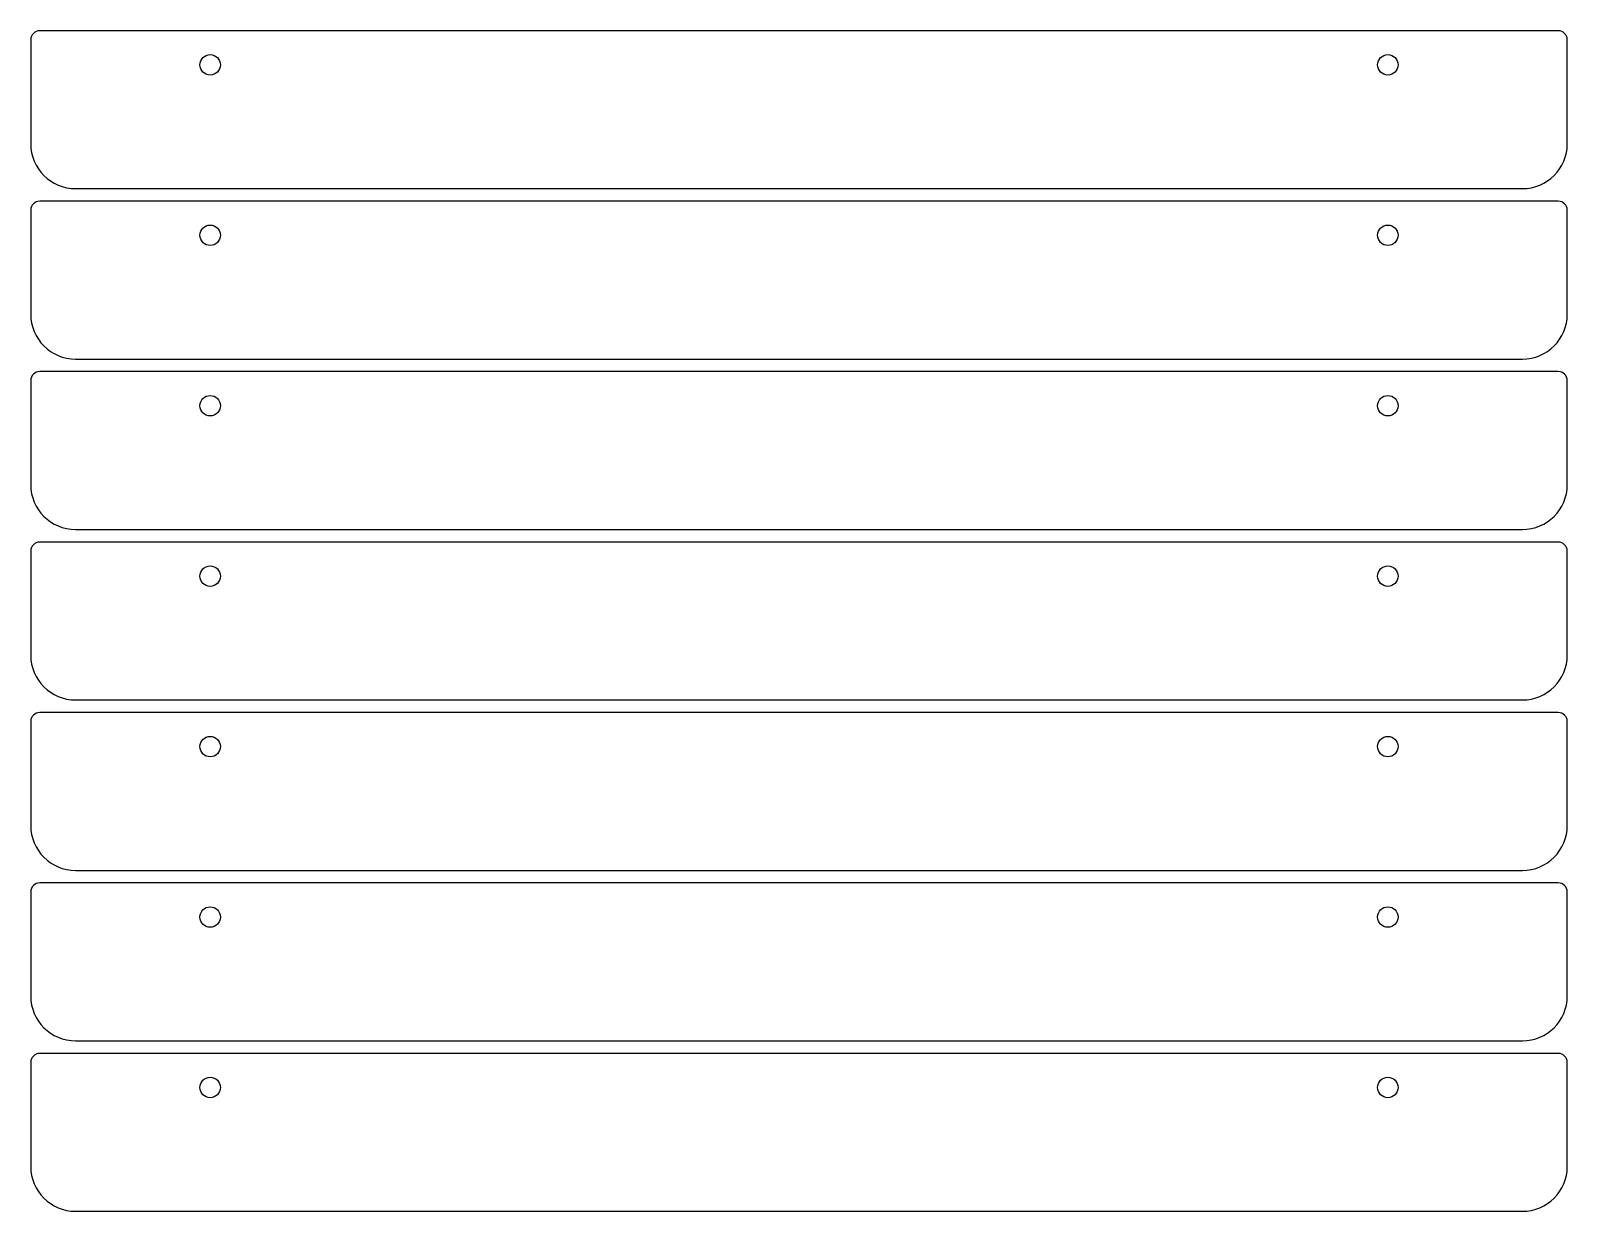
# Model space of a CAD drawing. Extents: x -8.6 to 8.6, y -0.9 to 12.3.
import ezdxf

# ---------------------------------------------------------------- set-up
doc = ezdxf.new("R2010")
doc.units = 0
doc.layers.get('0').update_dxf_attribs({"linetype": 'CONTINUOUS'})

msp = doc.modelspace()

# ---------------------------------------------------------------- linework, layer by layer
at = {"color": 7, "linetype": 'CONTINUOUS'}
for p, q in [((-8.5625, 12.18), (-8.5625, 11.02)), ((8.4625, 12.28), (-8.4625, 12.28)), ((8.5625, 11.02), (8.5625, 12.18)), ((-8.0625, 10.52), (8.0625, 10.52)), ((-8.5625, 10.28), (-8.5625, 9.12)), ((8.4625, 10.38), (-8.4625, 10.38)), ((8.5625, 9.12), (8.5625, 10.28)), ((-8.0625, 8.62), (8.0625, 8.62)), ((8.4625, 8.48), (-8.4625, 8.48)), ((-8.5625, 8.38), (-8.5625, 7.22)), ((8.5625, 7.22), (8.5625, 8.38)), ((-8.0625, 6.72), (8.0625, 6.72)), ((8.4625, 6.58), (-8.4625, 6.58)), ((-8.5625, 6.48), (-8.5625, 5.32)), ((8.5625, 5.32), (8.5625, 6.48)), ((-8.0625, 4.82), (8.0625, 4.82)), ((8.4625, 4.68), (-8.4625, 4.68)), ((-8.5625, 4.58), (-8.5625, 3.42)), ((8.5625, 3.42), (8.5625, 4.58)), ((-8.0625, 2.92), (8.0625, 2.92)), ((8.4625, 2.78), (-8.4625, 2.78)), ((-8.5625, 2.68), (-8.5625, 1.52)), ((8.5625, 1.52), (8.5625, 2.68)), ((8.4625, 0.88), (-8.4625, 0.88)), ((-8.0625, 1.02), (8.0625, 1.02)), ((-8.5625, 0.78), (-8.5625, -0.38)), ((8.5625, -0.38), (8.5625, 0.78)), ((-8.0625, -0.88), (8.0625, -0.88))]:
    msp.add_line(p, q, dxfattribs=at)
for centre in [(-6.5625, 11.9), (6.5625, 11.9), (-6.5625, 10), (6.5625, 10), (-6.5625, 8.1), (6.5625, 8.1), (-6.5625, 6.2), (6.5625, 6.2), (-6.5625, 4.3), (6.5625, 4.3), (-6.5625, 2.4), (6.5625, 2.4), (-6.5625, 0.5), (6.5625, 0.5)]:
    msp.add_circle(centre, 0.114, dxfattribs=at)
for centre, radius, start, end in [((-8.4625, 12.18), 0.1, 90, 180), ((8.4625, 12.18), 0.1, 0, 90), ((-8.0625, 11.02), 0.5, 180, 270), ((8.0625, 11.02), 0.5, 270, 0), ((-8.4625, 10.28), 0.1, 90, 180), ((8.4625, 10.28), 0.1, 0, 90), ((-8.0625, 9.12), 0.5, 180, 270), ((8.0625, 9.12), 0.5, 270, 0), ((-8.4625, 8.38), 0.1, 90, 180), ((8.4625, 8.38), 0.1, 360, 90), ((-8.0625, 7.22), 0.5, 180, 270), ((8.0625, 7.22), 0.5, 270, 0), ((-8.4625, 6.48), 0.1, 90, 180), ((8.4625, 6.48), 0.1, 0, 90), ((-8.0625, 5.32), 0.5, 180, 270), ((8.0625, 5.32), 0.5, 270, 0), ((-8.4625, 4.58), 0.1, 90, 180), ((8.4625, 4.58), 0.1, 0, 90), ((-8.0625, 3.42), 0.5, 180, 270), ((8.0625, 3.42), 0.5, 270, 0), ((-8.4625, 2.68), 0.1, 90, 180), ((8.4625, 2.68), 0.1, 0, 90), ((-8.0625, 1.52), 0.5, 180, 270), ((8.0625, 1.52), 0.5, 270, 0), ((-8.4625, 0.78), 0.1, 90, 180), ((8.4625, 0.78), 0.1, 0, 90), ((-8.0625, -0.38), 0.5, 180, 270), ((8.0625, -0.38), 0.5, 270, 0)]:
    msp.add_arc(centre, radius, start, end, dxfattribs=at)

doc.saveas('drawing.dxf')
